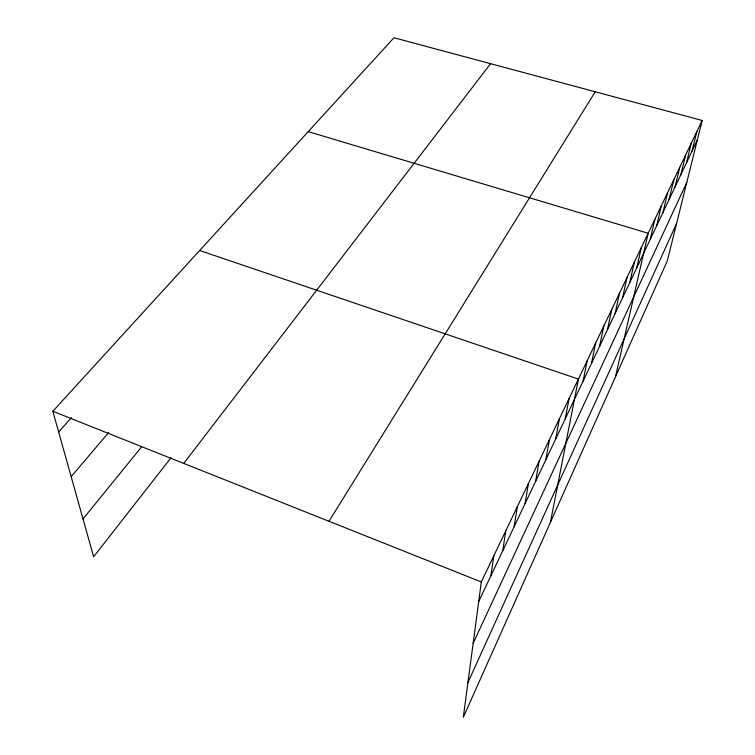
<?xml version="1.0" encoding="UTF-8"?>
<svg xmlns="http://www.w3.org/2000/svg" width="755" height="755" viewBox="0 0 755 755"><rect width="100%" height="100%" fill="white"/><g stroke="black" fill="none" stroke-linecap="round" stroke-linejoin="round"><path stroke-width="1.13" d="M702.169 120.47L481.312 581.963L463.315 717.25L667.278 260.928L702.169 120.47L393.968 37.75L52.831 411.258L93.629 556.765L171.074 457.69M490.967 575.65L493.77 555.925M502.755 550.744L505.765 530.888M514.117 526.754L517.298 506.775M525.074 503.623L528.415 483.54M535.644 481.312L539.136 461.145M545.846 459.767L549.47 439.542M555.699 438.957L559.455 418.695M565.221 418.846L569.091 398.546M550.395 522.441L578.405 379.086L199.66 250.49M583.096 381.124L587.154 360.805M591.476 363.419L595.629 343.1M599.612 346.252L603.84 325.943M607.492 329.605L611.795 309.314M615.146 313.438L619.515 293.185M622.582 297.753L627.009 277.538M629.793 282.521L634.276 262.344M636.805 267.714L641.335 247.593M615.457 376.868L648.196 233.257L308.219 131.634M650.253 239.326L654.868 219.318M656.699 225.717L661.352 205.766M662.975 212.466L667.656 192.591M669.081 199.565L673.8 179.756M675.027 187.004L679.774 167.27M680.831 174.773L685.597 155.115M686.474 162.844L691.259 143.271M691.986 151.217L696.789 131.719M467.94 682.492L676.593 223.433M473.159 643.298L686.805 182.351M478.717 601.509L697.356 139.883M329.001 521.28L595.242 91.77M183.72 463.41L490.58 63.684M83.022 518.94L141.581 446.903M71.168 476.66L108.645 432.587M58.645 432.002L71.489 417.609M52.831 411.258L481.312 581.963"/></g></svg>
